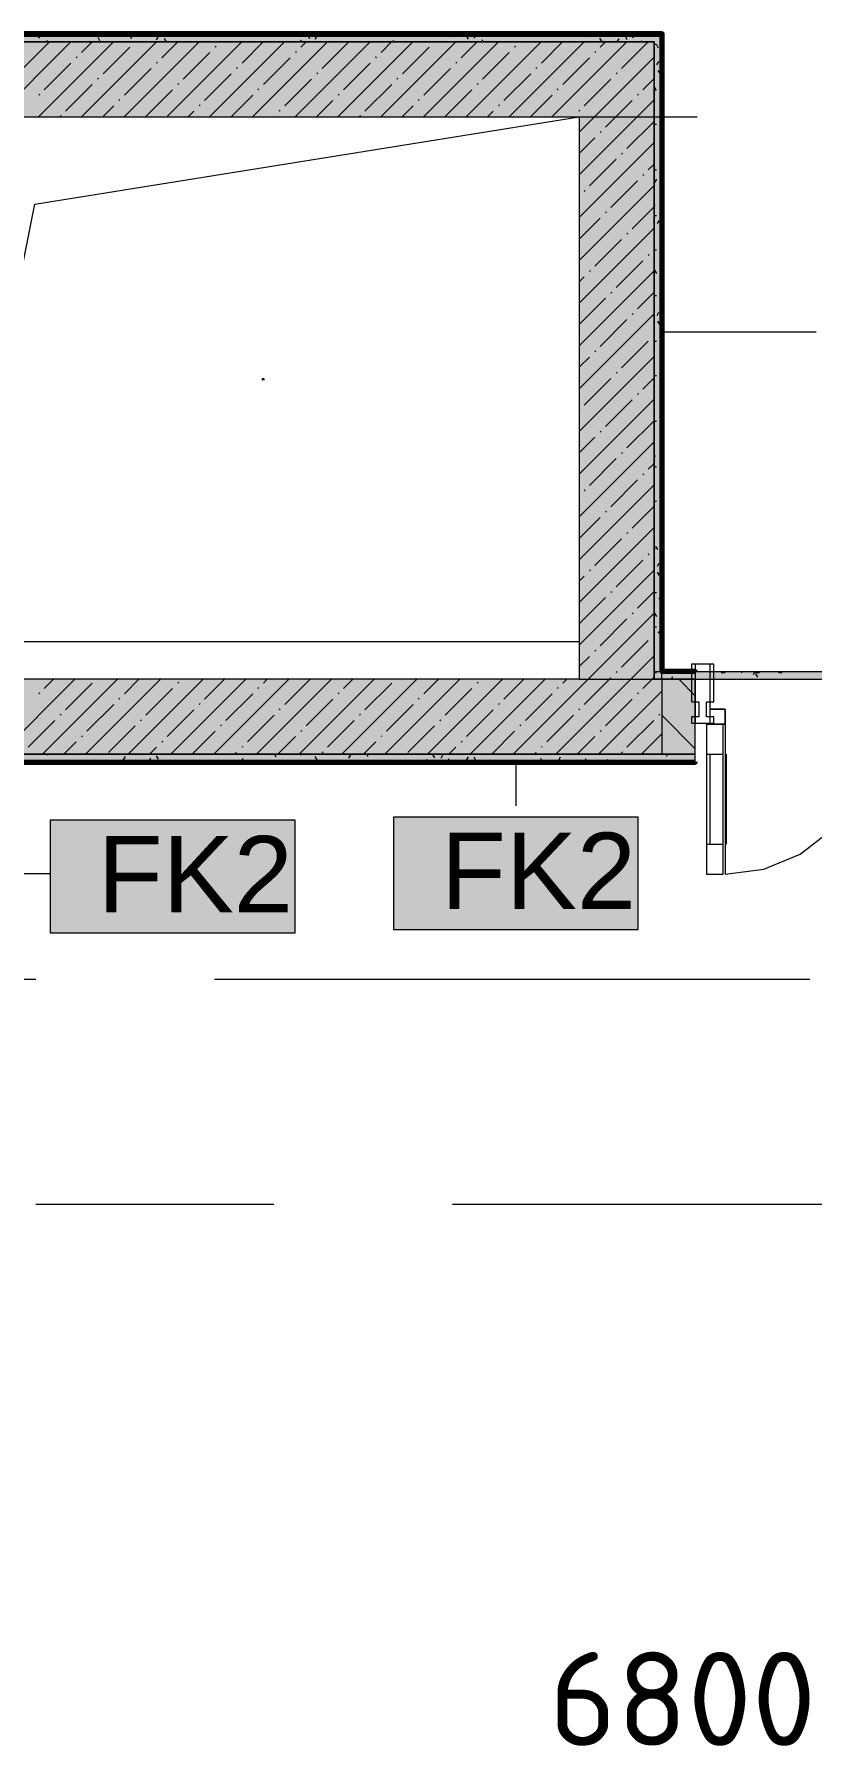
# Model space of a CAD drawing. Header units: millimetres. Extents: x -3817 to 677485, y -22715 to 103890.
# Drawn here: x 394274 to 396348, y 10975 to 15539 of the extents above; entities that cross this region are included whole.
import ezdxf

# ---------------------------------------------------------------- set-up
doc = ezdxf.new("R2010")
doc.units = ezdxf.units.MM
doc.layers.add('PDF _Геометрия', color=7, linetype='Continuous', true_color=0x1d1d1d)
doc.layers.add('PDF _Сплошная заливка', color=7, linetype='Continuous', true_color=0xffffff)
doc.layers.add('PDF _Текст', color=7, linetype='Continuous')
doc.styles.add('PDF GOST-Common', font='arial.ttf')
doc.styles.add('PDF ISOCPEUR', font='isocpeur.ttf')

msp = doc.modelspace()

# ---------------------------------------------------------------- hatches: boundary and pattern name
at = {"layer": 'PDF _Сплошная заливка', "transparency": 33554559}
for points in [[(395927.9, 15319), (395927.9, 15519), (394042.9, 15519), (394042.9, 15319), (395727.9, 15319)], [(395927.9, 13819), (395947.9, 13819), (395947.9, 15519), (395927.9, 15519), (395927.9, 13839)], [(395927.9, 13819), (395927.9, 15319), (395727.9, 15319), (395727.9, 13819), (395892.4, 13819)], [(396267.5, 13819), (397592.9, 13819), (397592.9, 13839), (395927.9, 13839), (395927.9, 13819), (396036.9, 13819)], [(395892.4, 13619), (395947.9, 13619), (395947.9, 13819), (394042.9, 13819), (394042.9, 13619), (395727.9, 13619)]]:
    msp.add_hatch(color=256, dxfattribs=at).paths.add_polyline_path(points)
h = msp.add_hatch(color=256, dxfattribs=at)
h.paths.add_polyline_path([(401518.8, 13619), (402262.9, 13619), (402262.9, 13819), (400802.9, 13819), (400802.9, 13619), (401022.9, 13619)], flags=0)
h.paths.add_polyline_path([(396036.9, 13619), (396036.9, 13819), (395947.9, 13819), (395947.9, 13619)], flags=0)
h.paths.add_polyline_path([(397516.9, 13619), (397592.9, 13619), (397592.9, 13819), (397516.9, 13819)], flags=0)
h.paths.add_polyline_path([(398092.9, 13619), (398112.9, 13619), (398112.9, 13819), (398092.9, 13819)], flags=0)
h = msp.add_hatch(color=256, dxfattribs=at)
h.paths.add_polyline_path([(395892.4, 13599), (396036.9, 13599), (396036.9, 13619), (394042.9, 13619), (394042.9, 13599), (395517.3, 13599)], flags=0)
h.paths.add_polyline_path([(397767.9, 13599), (398112.9, 13599), (398112.9, 13619), (397516.9, 13619), (397516.9, 13599)], flags=0)

# ---------------------------------------------------------------- linework, layer by layer
at = {"layer": 'PDF _Геометрия', "color": 231, "lineweight": 70, "true_color": 0xff80c0}
for points in [[(396036.9, 13839), (396036.9, 13840), (395948.9, 13840), (395948.9, 15539), (395948.9, 15540), (394063.9, 15540), (394063.9, 16969), (394062.9, 16969)], [(394063.9, 15539), (395947.9, 15539), (395947.9, 13839)]]:
    msp.add_lwpolyline(points, dxfattribs=at)
at = {"layer": 'PDF _Геометрия', "color": 9, "lineweight": 9, "true_color": 0xc0c0c0}
for points in [[(395947.9, 13819), (395947.9, 15519), (395947.9, 15539), (394063.9, 15539)], [(393842.9, 13619), (393842.9, 13019), (391742.9, 13019), (391742.9, 13619), (393442.9, 13619), (393442.9, 13819), (393442.9, 13839), (393442.9, 14219), (393842.9, 14219), (394042.9, 14219), (394042.9, 15519), (394062.9, 15519), (395927.9, 15519), (395927.9, 15319), (395927.9, 13988.7), (395927.9, 15319), (395927.9, 15519), (394042.9, 15519), (394042.9, 15319), (395727.9, 15319), (395727.9, 13819), (394042.9, 13819)], [(396036.9, 13599), (396036.9, 13619), (395727.9, 13619), (395927.9, 13619), (396036.9, 13619), (396036.9, 13819), (397592.9, 13819), (397592.9, 13839), (397592.9, 14119), (398092.9, 14119), (398092.9, 13819), (398092.9, 13619), (398112.9, 13619), (398112.9, 13819), (398112.9, 14119), (398112.9, 14139), (397592.9, 14139), (397572.9, 14139), (397572.9, 13840)], [(395947.9, 13839), (395927.9, 13839)], [(397516.9, 13839), (396036.9, 13839)]]:
    msp.add_lwpolyline(points, dxfattribs=at)
at = {"layer": 'PDF _Геометрия', "color": 253, "lineweight": 9, "true_color": 0x9b9b9b}
for points in [[(394290.8, 15537.9), (394285.8, 15529.2)], [(394310.6, 15519), (394308.6, 15522.5)], [(394449.7, 15522), (394444.6, 15530.7)], [(394536.5, 15536.9), (394531.5, 15528.1)], [(394604.6, 15532.8), (394599.6, 15524.1)], [(394627.4, 15519), (394622.3, 15527.7)], [(394732.9, 15519), (394732, 15520.6)], [(394819.4, 15539), (394818.9, 15538.2)], [(394986.4, 15523.5), (394983.8, 15519)], [(395009.2, 15528.3), (395004.1, 15537)], [(395028, 15534.7), (395023, 15526)], [(395065.7, 15539), (395064.6, 15537.1)], [(395136.1, 15539), (395132.7, 15533)], [(395232.1, 15522.4), (395230.1, 15519)], [(395322.9, 15533.4), (395319.7, 15539)], [(395382.5, 15539), (395378.4, 15531.9)], [(395391, 15537.5), (395390.1, 15539)], [(395432.6, 15526.4), (395427.6, 15535.1)], [(395451.5, 15536.6), (395446.4, 15527.8)], [(395472, 15519), (395469.2, 15523.9)], [(395568.7, 15534.5), (395566.1, 15539)], [(395746.4, 15531.5), (395742.1, 15539)], [(395788, 15520.4), (395783, 15529.1)], [(395833.3, 15527.3), (395828.5, 15519)], [(395856, 15524.5), (395851, 15533.2)], [(395874.9, 15538.5), (395869.9, 15529.7)], [(395894.4, 15519), (395892.6, 15522)], [(395927.9, 15513.1), (395933.9, 15513.1)], [(395939.3, 15502.1), (395934.3, 15510.9)], [(395938.8, 15466.3), (395933.8, 15457.6)], [(395943.4, 15434.1), (395938.4, 15442.8)], [(395932.2, 15392.5), (395927.9, 15400)], [(395927.9, 15391.2), (395933.9, 15391.2)], [(395947.9, 15421), (395945, 15416)], [(395927.9, 15299.7), (395933.9, 15299.7)], [(395929.2, 15214.8), (395927.9, 15217.1)], [(395927.9, 15177.8), (395933.9, 15177.8)], [(395933.7, 15152.6), (395928.6, 15143.9)], [(395947.9, 15121.5), (395943.5, 15129.1)], [(395929.6, 15084.5), (395927.9, 15081.6)], [(395927.9, 15055.9), (395933.9, 15055.9)], [(395940.7, 15042.9), (395935.7, 15034.2)], [(395927.9, 14964.4), (395933.9, 14964.4)], [(395934.4, 14901), (395929.4, 14909.7)], [(395927.9, 14842.5), (395933.9, 14842.5)], [(395928.5, 14838.8), (395927.9, 14837.8)], [(395939.6, 14797.2), (395934.6, 14788.5)], [(395942.6, 14764.9), (395937.6, 14773.7)], [(395947.9, 14750.5), (395945.8, 14746.8)], [(395927.9, 14720.6), (395933.9, 14720.6)], [(395927.9, 14629.2), (395933.9, 14629.2)], [(395928.4, 14545.6), (395927.9, 14546.6)], [(395927.9, 14507.2), (395933.9, 14507.2)], [(395930.4, 14415.4), (395927.9, 14411)], [(395927.9, 14385.3), (395933.9, 14385.3)], [(395947.9, 14390), (395946.8, 14391.9)], [(395927.9, 14293.9), (395933.9, 14293.9)], [(395947.9, 14323.8), (395947.7, 14323.4)], [(395947.9, 14207.1), (395943.8, 14214.1)], [(395927.9, 14172), (395933.9, 14172)], [(395929.3, 14169.6), (395927.9, 14167.2)], [(395937.7, 14163.8), (395932.7, 14172.5)], [(395940.4, 14128), (395935.4, 14119.3)], [(395941.8, 14095.8), (395936.8, 14104.5)], [(395927.9, 14050), (395933.9, 14050)], [(395945.9, 14027.7), (395940.8, 14036.4)], [(395947.5, 14018.3), (395942.5, 14009.6)], [(395934.7, 13986.1), (395929.7, 13994.8)], [(395927.9, 13958.6), (395933.9, 13958.6)], [(395943.4, 13950.3), (395938.4, 13941.6)], [(396106.7, 13836.7), (396116.8, 13836.7)], [(396162.2, 13835.9), (396160.4, 13839)], [(396195.9, 13839), (396191.2, 13830.8)], [(396198.2, 13836.7), (396208.2, 13836.7)], [(396203.9, 13824.7), (396198.8, 13833.4)], [(396259.1, 13836.7), (396269.2, 13836.7)], [(395976.9, 13825.4), (395973.2, 13819)], [(394309.2, 13619), (394307.5, 13616.1)], [(394516.6, 13612.6), (394511.6, 13603.9)], [(394564, 13617.1), (394562.9, 13619)], [(394584.7, 13608.5), (394579.6, 13599.8)], [(394605.6, 13605.9), (394600.6, 13614.6)], [(394731.5, 13619), (394730.9, 13618)], [(394830.4, 13607.4), (394825.5, 13599)], [(394898.4, 13603.3), (394895.9, 13599)], [(394919.4, 13611.1), (394914.8, 13619)], [(394987.4, 13615.2), (394985.2, 13619)], [(395029.1, 13604), (395024, 13612.7)], [(395117.8, 13617.5), (395112.7, 13608.8)], [(395165.1, 13612.2), (395161.2, 13619)], [(395321.9, 13605.2), (395318.3, 13599)], [(395342.8, 13609.2), (395337.8, 13617.9)], [(395363.5, 13616.4), (395358.5, 13607.7)], [(395383.9, 13599), (395379.4, 13606.7)], [(395431.5, 13612.3), (395426.5, 13603.6)], [(395452.5, 13602.1), (395447.5, 13610.8)], [(395630.2, 13599.1), (395625.2, 13607.8)], [(395677.3, 13611.2), (395672.3, 13602.5)], [(395724.6, 13618.4), (395724.3, 13619)], [(395745.3, 13607.1), (395740.6, 13599)], [(395806.3, 13599), (395802.9, 13604.8)], [(395963.3, 13619), (395959.6, 13612.6)], [(394475, 13601.5), (394473.6, 13599)], [(395067.2, 13599), (395065.7, 13601.6)], [(395489.5, 13599), (395489.1, 13599.7)]]:
    msp.add_lwpolyline(points, dxfattribs=at)
at = {"layer": 'PDF _Геометрия', "lineweight": 9}
for points in [[(394172, 15319), (394372, 15519)], [(394244.1, 15448.1), (394315, 15519)], [(394286, 15319), (394486, 15519)], [(394386.6, 15476.6), (394389, 15479)], [(394400.1, 15319), (394600.1, 15519)], [(394400.9, 15490.9), (394429, 15519)], [(394457.9, 15433.8), (394529.2, 15505.1)], [(394514.1, 15319), (394714.1, 15519)], [(394614.7, 15476.6), (394657.1, 15519)], [(394628.2, 15319), (394828.2, 15519)], [(394671.7, 15419.6), (394743, 15490.9)], [(394742.2, 15319), (394942.2, 15519)], [(394757.3, 15505.1), (394759.6, 15507.5)], [(394828.6, 15462.4), (394885.2, 15519)], [(394856.3, 15319), (395056.3, 15519)], [(394885.6, 15405.3), (394956.9, 15476.6)], [(394970.3, 15319), (395170.3, 15519)], [(394971.1, 15490.9), (394973.5, 15493.2)], [(394985.4, 15505.1), (394999.3, 15519)], [(395042.4, 15448.1), (395113.3, 15519)], [(395084.4, 15319), (395284.4, 15519)], [(395185, 15476.6), (395187.3, 15479)], [(395198.4, 15319), (395398.4, 15519)], [(395199.2, 15490.9), (395227.4, 15519)], [(395256.2, 15433.8), (395327.5, 15505.1)], [(395312.5, 15319), (395512.5, 15519)], [(395413.1, 15476.6), (395455.5, 15519)], [(395426.5, 15319), (395626.5, 15519)], [(395470.1, 15419.6), (395541.4, 15490.9)], [(395540.6, 15319), (395740.6, 15519)], [(395555.6, 15505.1), (395558, 15507.5)], [(395626.9, 15462.4), (395683.6, 15519)], [(395654.6, 15319), (395854.6, 15519)], [(395683.9, 15405.3), (395755.2, 15476.6)], [(395727.9, 15278.2), (395768.7, 15319), (395927.9, 15478.2)], [(395769.5, 15490.9), (395771.8, 15493.2)], [(395783.7, 15505.1), (395797.6, 15519)], [(395840.7, 15448.1), (395911.7, 15519)], [(394301.1, 15391.1), (394372.4, 15462.4)], [(394514.9, 15376.8), (394586.2, 15448.1)], [(394600.5, 15462.4), (394602.8, 15464.7)], [(394728.8, 15362.6), (394800, 15433.8)], [(394814.3, 15448.1), (394816.7, 15450.5)], [(395028.1, 15433.8), (395030.5, 15436.2)], [(395099.4, 15391.1), (395170.7, 15462.4)], [(395313.3, 15376.8), (395384.5, 15448.1)], [(395398.8, 15462.4), (395401.2, 15464.7)], [(395527.1, 15362.6), (395598.4, 15433.8)], [(395612.6, 15448.1), (395615, 15450.5)], [(395826.5, 15433.8), (395828.9, 15436.2)], [(394358.1, 15334), (394429.4, 15405.3)], [(394443.6, 15419.6), (394446, 15422)], [(394571.9, 15319.8), (394643.2, 15391.1)], [(394657.5, 15405.3), (394659.9, 15407.7)], [(394871.3, 15391.1), (394873.7, 15393.4)], [(394942.6, 15348.3), (395013.9, 15419.6)], [(395156.5, 15334), (395227.7, 15405.3)], [(395242, 15419.6), (395244.4, 15422)], [(395370.3, 15319.8), (395441.6, 15391.1)], [(395455.8, 15405.3), (395458.2, 15407.7)], [(395669.7, 15391.1), (395672, 15393.4)], [(395741, 15348.3), (395812.2, 15419.6)], [(395897.8, 15391.1), (395927.9, 15421.2)], [(394286.8, 15376.8), (394289.2, 15379.2)], [(394457.1, 15319), (394486.4, 15348.3)], [(394500.7, 15362.6), (394503, 15364.9)], [(394714.5, 15348.3), (394716.9, 15350.7)], [(394799.3, 15319), (394857.1, 15376.8)], [(395027.4, 15319), (395070.9, 15362.6)], [(395085.2, 15376.8), (395087.5, 15379.2)], [(395255.5, 15319), (395284.8, 15348.3)], [(395299, 15362.6), (395301.4, 15364.9)], [(395512.9, 15348.3), (395515.2, 15350.7)], [(395597.6, 15319), (395655.4, 15376.8)], [(395727.9, 15164.2), (395882.7, 15319), (395927.9, 15364.2)], [(395798, 15291.3), (395825.7, 15319), (395869.3, 15362.6)], [(395883.5, 15376.8), (395885.9, 15379.2)], [(394343.9, 15319.8), (394346.2, 15322.2)], [(394685.2, 15319), (394700.3, 15334)], [(394913.3, 15319), (394914.1, 15319.8)], [(394928.4, 15334), (394930.7, 15336.4)], [(395142.2, 15319.8), (395144.6, 15322.2)], [(395483.6, 15319), (395498.6, 15334)], [(395711.7, 15319), (395712.4, 15319.8)], [(395726.7, 15334), (395729.1, 15336.4)], [(395855, 15234.3), (395926.3, 15305.5)], [(395727.9, 15221.2), (395769.5, 15262.8)], [(395727.9, 15050.1), (395927.9, 15250.1)], [(395783.7, 15277), (395786.1, 15279.4)], [(395755.2, 15134.5), (395826.5, 15205.7)], [(395840.7, 15220), (395843.1, 15222.4)], [(395897.8, 15163), (395900.1, 15165.3)], [(395912, 15177.2), (395927.9, 15193.1)], [(395727.9, 14936.1), (395927.9, 15136.1)], [(395741, 15120.2), (395743.3, 15122.6)], [(395812.2, 15077.4), (395883.5, 15148.7)], [(395798, 15063.2), (395800.3, 15065.6)], [(395869.3, 15020.4), (395927.9, 15079)], [(395727.9, 14993.1), (395783.7, 15048.9)], [(395727.9, 14822), (395927.9, 15022)], [(395769.5, 14920.6), (395840.7, 14991.9)], [(395855, 15006.2), (395857.4, 15008.5)], [(395826.5, 14863.6), (395897.8, 14934.9)], [(395912, 14949.1), (395914.4, 14951.5)], [(395926.3, 14963.4), (395927.9, 14965)], [(395727.9, 14708), (395927.9, 14908)], [(395727.9, 14879), (395741, 14892.1)], [(395755.2, 14906.4), (395757.6, 14908.7)], [(395812.2, 14849.3), (395814.6, 14851.7)], [(395883.5, 14806.6), (395927.9, 14850.9)], [(395727.9, 14765), (395798, 14835.1)], [(395727.9, 14593.9), (395927.9, 14793.9)], [(395869.3, 14792.3), (395871.6, 14794.7)], [(395783.7, 14706.8), (395855, 14778.1)], [(395840.7, 14649.8), (395912, 14721)], [(395926.3, 14735.3), (395927.9, 14736.9)], [(395727.9, 14479.9), (395927.9, 14679.9)], [(395727.9, 14650.9), (395755.2, 14678.3)], [(395769.5, 14692.5), (395771.8, 14694.9)], [(395741, 14550), (395812.2, 14621.2)], [(395826.5, 14635.5), (395828.9, 14637.9)], [(395897.8, 14592.7), (395927.9, 14622.8)], [(395727.9, 14365.8), (395927.9, 14565.8)], [(395798, 14492.9), (395869.3, 14564.2)], [(395883.5, 14578.5), (395885.9, 14580.8)], [(395727.9, 14536.9), (395729.1, 14538.1)], [(395783.7, 14478.7), (395786.1, 14481)], [(395855, 14435.9), (395926.3, 14507.2)], [(395727.9, 14422.8), (395769.5, 14464.4)], [(395727.9, 14251.8), (395927.9, 14451.8)], [(395755.2, 14336.1), (395826.5, 14407.4)], [(395840.7, 14421.7), (395843.1, 14424)], [(395912, 14378.9), (395927.9, 14394.7)], [(395727.9, 14137.7), (395927.9, 14337.7)], [(395812.2, 14279.1), (395883.5, 14350.4)], [(395897.8, 14364.6), (395900.1, 14367)], [(395741, 14321.9), (395743.3, 14324.2)], [(395727.9, 14194.7), (395783.7, 14250.6)], [(395798, 14264.8), (395800.3, 14267.2)], [(395869.3, 14222.1), (395927.9, 14280.7)], [(395727.9, 14023.7), (395927.9, 14223.7)], [(395855, 14207.8), (395857.4, 14210.2)], [(395769.5, 14122.3), (395840.7, 14193.6)], [(395912, 14150.8), (395914.4, 14153.2)], [(395926.3, 14165), (395927.9, 14166.6)], [(395727.9, 13909.6), (395927.9, 14109.6)], [(395755.2, 14108), (395757.6, 14110.4)], [(395826.5, 14065.2), (395897.8, 14136.5)], [(395727.9, 14080.7), (395741, 14093.8)], [(395727.9, 13966.6), (395798, 14036.7)], [(395812.2, 14051), (395814.6, 14053.4)], [(395883.5, 14008.2), (395927.9, 14052.6)], [(395551.3, 13619), (395751.3, 13819), (395927.9, 13995.6)], [(395783.7, 13908.4), (395855, 13979.7)], [(395869.3, 13994), (395871.6, 13996.3)], [(395840.7, 13851.4), (395912, 13922.7)], [(395926.3, 13936.9), (395927.9, 13938.5)], [(395665.4, 13619), (395865.4, 13819), (395927.9, 13881.5)], [(395727.9, 13852.6), (395755.2, 13879.9)], [(395769.5, 13894.2), (395771.8, 13896.5)], [(395826.5, 13837.2), (395828.9, 13839.5)], [(394182.7, 13619), (394382.7, 13819)], [(394296.8, 13619), (394496.8, 13819)], [(394301.1, 13794.4), (394325.7, 13819)], [(394358.1, 13737.4), (394429.4, 13808.6)], [(394410.8, 13619), (394610.8, 13819)], [(394514.9, 13780.1), (394553.8, 13819)], [(394524.9, 13619), (394724.9, 13819)], [(394571.9, 13723.1), (394643.2, 13794.4)], [(394638.9, 13619), (394838.9, 13819)], [(394657.5, 13808.6), (394659.9, 13811)], [(394728.8, 13765.9), (394781.9, 13819)], [(394753, 13619), (394953, 13819)], [(394867, 13619), (395067, 13819)], [(394871.3, 13794.4), (394873.7, 13796.8)], [(394885.6, 13808.6), (394895.9, 13819)], [(394942.6, 13751.6), (395010, 13819)], [(394981.1, 13619), (395181.1, 13819)], [(395095.1, 13619), (395295.1, 13819)], [(395099.4, 13794.4), (395124, 13819)], [(395156.5, 13737.4), (395227.7, 13808.6)], [(395209.2, 13619), (395409.2, 13819)], [(395313.3, 13780.1), (395352.1, 13819)], [(395323.2, 13619), (395523.2, 13819)], [(395370.3, 13723.1), (395441.6, 13794.4)], [(395437.3, 13619), (395637.3, 13819)], [(395455.8, 13808.6), (395458.2, 13811)], [(395527.1, 13765.9), (395580.2, 13819)], [(395669.7, 13794.4), (395672, 13796.8)], [(395683.9, 13808.6), (395694.3, 13819)], [(395741, 13751.6), (395808.3, 13819), (395812.2, 13822.9)], [(395779.4, 13619), (395947.9, 13787.5)], [(395897.8, 13794.4), (395922.4, 13819), (395927.9, 13824.5)], [(396036.9, 13775.2), (395993.1, 13819)], [(394286.8, 13780.1), (394289.2, 13782.5)], [(394415.1, 13680.3), (394486.4, 13751.6)], [(394500.7, 13765.9), (394503, 13768.2)], [(394714.5, 13751.6), (394716.9, 13754)], [(394785.8, 13708.8), (394857.1, 13780.1)], [(394928.4, 13737.4), (394930.7, 13739.7)], [(394999.6, 13694.6), (395070.9, 13765.9)], [(395085.2, 13780.1), (395087.5, 13782.5)], [(395213.5, 13680.3), (395284.8, 13751.6)], [(395299, 13765.9), (395301.4, 13768.2)], [(395512.9, 13751.6), (395515.2, 13754)], [(395584.1, 13708.8), (395655.4, 13780.1)], [(395726.7, 13737.4), (395729.1, 13739.7)], [(395798, 13694.6), (395869.3, 13765.9)], [(395883.5, 13780.1), (395885.9, 13782.5)], [(394258.3, 13637.6), (394329.6, 13708.8)], [(394343.9, 13723.1), (394346.2, 13725.5)], [(394472.2, 13623.3), (394543.4, 13694.6)], [(394557.7, 13708.8), (394560.1, 13711.2)], [(394629, 13666.1), (394700.3, 13737.4)], [(394771.5, 13694.6), (394773.9, 13697)], [(394842.8, 13651.8), (394914.1, 13723.1)], [(395056.7, 13637.6), (395127.9, 13708.8)], [(395142.2, 13723.1), (395144.6, 13725.5)], [(395270.5, 13623.3), (395341.8, 13694.6)], [(395356, 13708.8), (395358.4, 13711.2)], [(395427.3, 13666.1), (395498.6, 13737.4)], [(395569.9, 13694.6), (395572.2, 13697)], [(395641.2, 13651.8), (395712.4, 13723.1)], [(395855, 13637.6), (395926.3, 13708.8)], [(395940.5, 13723.1), (395942.9, 13725.5)], [(396036.9, 13633.8), (395947.9, 13722.8)], [(394353.8, 13619), (394386.6, 13651.8)], [(394400.9, 13666.1), (394403.2, 13668.4)], [(394614.7, 13651.8), (394617.1, 13654.2)], [(394695.9, 13619), (394757.3, 13680.3)], [(394924, 13619), (394971.1, 13666.1)], [(394985.4, 13680.3), (394987.7, 13682.7)], [(395152.1, 13619), (395185, 13651.8)], [(395199.2, 13666.1), (395201.6, 13668.4)], [(395413.1, 13651.8), (395415.4, 13654.2)], [(395494.3, 13619), (395555.6, 13680.3)], [(395722.4, 13619), (395769.5, 13666.1)], [(395783.7, 13680.3), (395786.1, 13682.7)], [(395893.5, 13619), (395947.9, 13673.4)], [(394581.9, 13619), (394600.5, 13637.6)], [(394810, 13619), (394814.3, 13623.3)], [(394828.6, 13637.6), (394830.9, 13639.9)], [(395042.4, 13623.3), (395044.8, 13625.7)], [(395380.2, 13619), (395398.8, 13637.6)], [(395608.3, 13619), (395612.6, 13623.3)], [(395626.9, 13637.6), (395629.3, 13639.9)], [(395840.7, 13623.3), (395843.1, 13625.7)]]:
    msp.add_lwpolyline(points, dxfattribs=at)
at = {"layer": 'PDF _Геометрия', "color": 7, "lineweight": 9}
for points in [[(394042.9, 15319), (395727.9, 15319), (395727.9, 13919.5)], [(394042.9, 13919), (394276.2, 15085.7), (395727.9, 15319)], [(395948.4, 14745.9), (396359.3, 14745.9)], [(395727.9, 13919), (394042.9, 13919), (394042.9, 14386.7)], [(395727.9, 13819), (395927.9, 13819), (395947.9, 13819), (395927.9, 13819), (395927.9, 13839), (395927.9, 13988.7), (395927.9, 13839), (395927.9, 13819), (395947.9, 13819), (396036.9, 13819), (395947.9, 13819), (395947.9, 13619)], [(396036.9, 13839), (395948.9, 13839)], [(394062.9, 13599), (394325.3, 13599), (396036.9, 13599)], [(395558.8, 13598.5), (395558.8, 13481.7)], [(394063.4, 13300.9), (394317.3, 13300.9)]]:
    msp.add_lwpolyline(points, dxfattribs=at)
at = {"layer": 'PDF _Геометрия', "color": 253, "lineweight": 9, "true_color": 0xaaaaaa}
for points in [[(394455, 15319), (396042.5, 15319)], [(396076.9, 13739), (396116.9, 13739), (396116.9, 13699), (396066.9, 13699), (396066.9, 13702)], [(396066.9, 13619), (396111.9, 13619)], [(396076.9, 13379), (396076.9, 13619)], [(396120.9, 13379), (396120.9, 13619)], [(396066.9, 13379), (396111.9, 13379)], [(393643.8, 13019), (394278.8, 13019)], [(394755, 13019), (396342.5, 13019)], [(394278.8, 12419), (394913.8, 12419)], [(395390, 12419), (396977.5, 12419)]]:
    msp.add_lwpolyline(points, dxfattribs=at)
at = {"layer": 'PDF _Геометрия', "color": 253, "lineweight": 9, "true_color": 0x9b9b9b}
msp.add_lwpolyline([(395933.9, 13836.7), (395927.9, 13836.7)], close=True, dxfattribs=at)
at = {"layer": 'PDF _Геометрия', "color": 231, "lineweight": 9, "true_color": 0xff80c0}
msp.add_lwpolyline([(395947.9, 13839), (395948.9, 13839), (396036.9, 13839)], dxfattribs=at)
at = {"layer": 'PDF _Геометрия', "color": 7, "lineweight": 20}
for points in [[(396036.9, 13759), (396036.9, 13719), (396026.9, 13719), (396026.9, 13702), (396076.9, 13702), (396076.9, 13719), (396066.9, 13719), (396066.9, 13759), (396076.9, 13759), (396076.9, 13859), (396026.9, 13859), (396026.9, 13759)], [(396046.9, 13759), (396046.9, 13719), (396036.9, 13719), (396036.9, 13702), (396086.9, 13702), (396086.9, 13719), (396076.9, 13719), (396076.9, 13759), (396086.9, 13759), (396086.9, 13859), (396036.9, 13859), (396036.9, 13759)]]:
    msp.add_lwpolyline(points, close=True, dxfattribs=at)
at = {"layer": 'PDF _Геометрия', "color": 253, "lineweight": 9, "true_color": 0xaaaaaa}
for points in [[(396116.9, 13699), (396116.9, 13739), (396076.9, 13739), (396116.9, 13739), (396116.9, 13699), (396066.9, 13699), (396066.9, 13702), (396066.9, 13699)], [(396111.9, 13699), (396066.9, 13699), (396066.9, 13299), (396111.9, 13299), (396111.9, 13699), (396066.9, 13699), (396066.9, 13299), (396111.9, 13299)]]:
    msp.add_lwpolyline(points, close=True, dxfattribs=at)
at = {"layer": 'PDF _Геометрия', "color": 253, "lineweight": 13, "true_color": 0xaaaaaa}
msp.add_lwpolyline([(396066.9, 13702), (396066.9, 13699), (396116.9, 13699), (396116.9, 13739), (396076.9, 13739)], dxfattribs=at)
at = {"layer": 'PDF _Геометрия', "color": 253, "lineweight": 9, "true_color": 0xaaaaaa}
msp.add_lwpolyline([(396116.9, 13699), (396116.9, 13299), (396220.4, 13312.6), (396316.9, 13352.6), (396399.7, 13416.2), (396463.3, 13499), (396503.3, 13595.5), (396516.9, 13699, 0.414214), (397426.9, 12789), (397426.9, 13699)], format="xyb", dxfattribs=at)
at = {"layer": 'PDF _Геометрия', "color": 7, "lineweight": 9}
for points in [[(394042.9, 13478), (394042.9, 13424.9), (394042.9, 12819), (394042.9, 13424.9), (394042.9, 13478), (394042.9, 13599), (394042.9, 13619), (394325.3, 13619), (395727.9, 13619), (394325.3, 13619), (394042.9, 13619), (394042.9, 13599)], [(394970.4, 13442.8), (394317.3, 13442.8), (394317.3, 13142.8), (394970.4, 13142.8)], [(395885.4, 13451.6), (395232.3, 13451.6), (395232.3, 13151.6), (395885.4, 13151.6)]]:
    msp.add_lwpolyline(points, close=True, dxfattribs=at)
at = {"layer": 'PDF _Геометрия', "color": 96, "lineweight": 70, "true_color": 0x008000}
msp.add_lwpolyline([(394062.9, 13598), (396036.9, 13598), (396036.9, 13599)], dxfattribs=at)
at = {"layer": 'PDF _Геометрия', "color": 96, "lineweight": 9, "true_color": 0x008000}
msp.add_lwpolyline([(396036.9, 13599), (394325.3, 13599), (394062.9, 13599), (394062.9, 13598)], dxfattribs=at)
at = {"layer": 'PDF _Геометрия', "color": 7, "lineweight": 9}
msp.add_circle((394885.4, 14619), 2.5, dxfattribs=at)
at = {"layer": 'PDF _Сплошная заливка', "lineweight": 35, "transparency": 33554559}
msp.add_solid([(394062.9, 15519), (395947.9, 15519), (394062.9, 15539), (395947.9, 15539)], dxfattribs=at)
at = {"layer": 'PDF _Сплошная заливка', "color": 254, "lineweight": 35, "true_color": 0xffb9dc, "transparency": 33554559}
msp.add_solid([(395947.9, 13839), (395948.9, 13840), (395947.9, 13919.5)], dxfattribs=at)
at = {"layer": 'PDF _Сплошная заливка', "lineweight": 9, "transparency": 33554559}
for points in [[(394970.4, 13442.8), (394317.3, 13442.8), (394970.4, 13142.8), (394317.3, 13142.8)], [(395885.4, 13451.6), (395232.3, 13451.6), (395885.4, 13151.6), (395232.3, 13151.6)]]:
    msp.add_solid(points, dxfattribs=at)

# ---------------------------------------------------------------- texts
at = {"layer": 'PDF _Текст', "attachment_point": 4}
for s, insert, char_height, style in [('FK2', (394443.7, 13299.4), 203.2, 'PDF GOST-Common'), ('FK2', (395358.7, 13308.2), 203.2, 'PDF GOST-Common'), ('6800', (395646.9, 11099.7), 250.11, 'PDF ISOCPEUR')]:
    msp.add_mtext(s, dxfattribs=dict(at, insert=insert, char_height=char_height, style=style))

doc.saveas('drawing.dxf')
